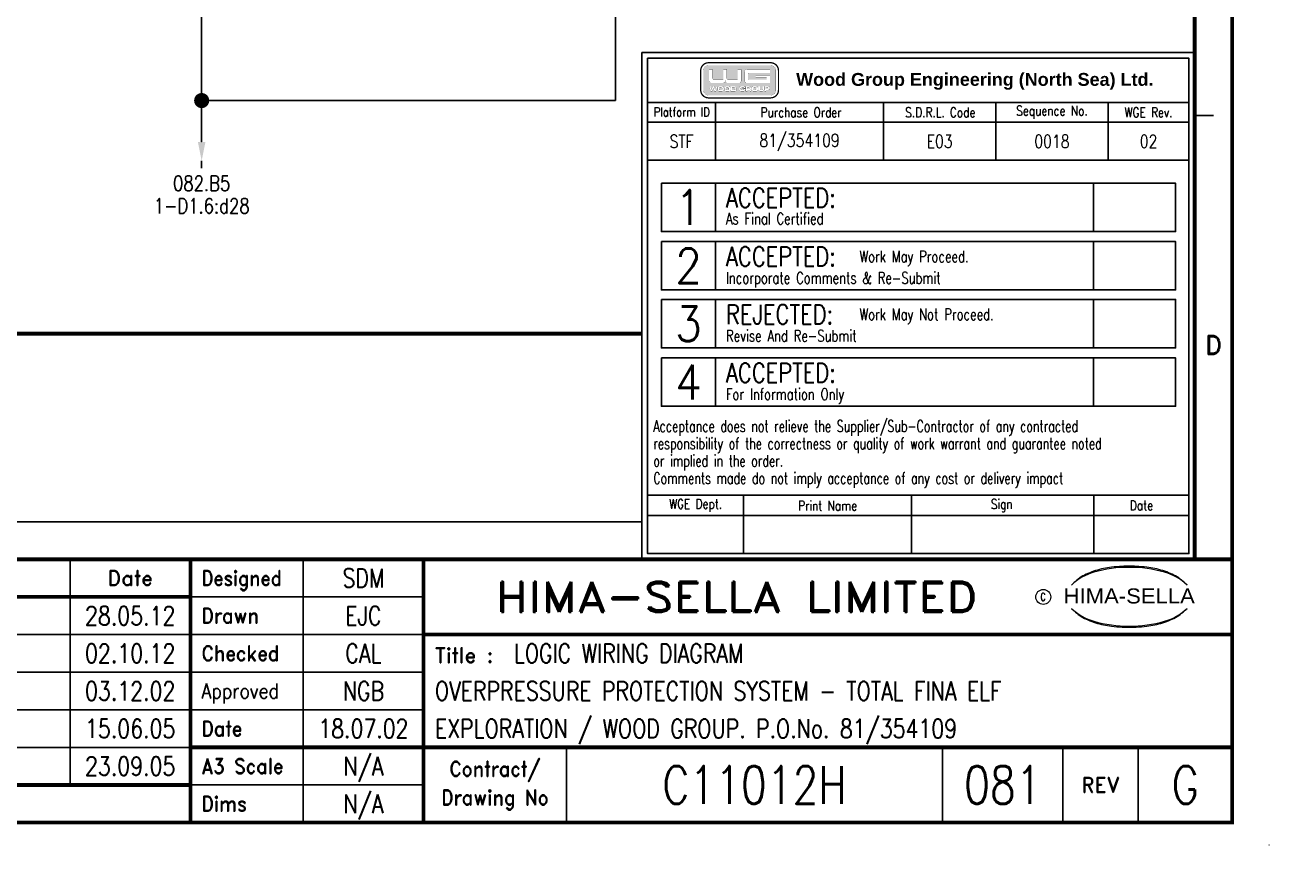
# Model space of a CAD drawing. Extents: x 0 to 414, y 0 to 285.
# Drawn here: x 248.5 to 413.9, y 0 to 109.1 of the extents above; entities that cross this region are included whole.
import ezdxf
from ezdxf.enums import TextEntityAlignment as Align

# ---------------------------------------------------------------- set-up
doc = ezdxf.new("R2010")
doc.units = 0
doc.header["$LTSCALE"] = 5
doc.header["$MEASUREMENT"] = 0
doc.linetypes.add('CONTINU', pattern=[0])
doc.layers.get('0').update_dxf_attribs({"linetype": 'CONTINUOUS'})
for name, color, linetype in [('COL', 2, 'CONTINU'), ('ELAC003$', 7, 'CONTINUOUS'), ('LINE', 1, 'CONTINUOUS'), ('PCABGREY-0_22', 7, 'CONTINUOUS'), ('ROW', 2, 'CONTINU'), ('SPOTS', 7, 'CONTINUOUS'), ('TEXT', 2, 'CONTINUOUS'), ('TPOL', 3, 'CONTINUOUS'), ('UPS', 2, 'CONTINUOUS'), ('XR_FUNCTION', 2, 'CONTINUOUS'), ('XR_MAIN', 2, 'CONTINUOUS')]:
    doc.layers.add(name, color=color, linetype=linetype)
doc.styles.add('ARIAL', font='ARIAL.TTF', dxfattribs={"height": 2.5})
doc.styles.add('CROSSREF', font='ROMANS.shx', dxfattribs={"width": 0.8, "height": 1})
doc.styles.add('FUNCTION', font='romans.shx', dxfattribs={"width": 0.8, "height": 2.5})
doc.styles.add('ROMAND', font='ROMAND')
doc.styles.add('ROMANS', font='romans.shx', dxfattribs={"width": 0.8})

# ---------------------------------------------------------------- blocks, each defined once
blk = doc.blocks.new('EQUPOT01')
blk.add_line((0, 1), (0, 0))
blk.add_solid([(0.5, 3.5), (-0.5, 3.5), (0, 1)])
at = {"layer": 'TEXT', "style": 'ROMANS', "width": 0.8}
blk.add_attdef('CONNECTION', text='', height=2, dxfattribs=at).set_placement((0, -4), align=Align.TOP_CENTER)
at = {"layer": 'TPOL', "style": 'ROMANS', "width": 0.8, "flags": 8}
blk.add_attdef('CN1', (0, 3.5), '', height=0.0025, rotation=270, dxfattribs=at)
at = {"layer": 'XR_FUNCTION', "style": 'FUNCTION', "width": 0.8, "flags": 1}
blk.add_attdef('XR_FUNCTION', text='', height=1, dxfattribs=at).set_placement((0, 2), align=Align.TOP_CENTER)
at = {"layer": 'XR_MAIN', "style": 'CROSSREF', "width": 0.8}
for tag in ['XR_PREV', 'XR_NEXT']:
    blk.add_attdef(tag, text='', height=2, dxfattribs=at).set_placement((0, -1), align=Align.TOP_CENTER)
blk = doc.blocks.new('HS-A3')
at = {"color": 1}
for p, q in [((404, 97), (406.5, 97)), ((254.5, 38), (254.5, 8)), ((285.5, 38), (285.5, 3)), ((270.5, 33), (301.5, 33)), ((301.5, 28), (104, 28)), ((104, 23), (301.5, 23)), ((301.5, 18), (104, 18)), ((104, 13), (270.5, 13)), ((320.5, 13), (320.5, 3)), ((370.5, 13), (370.5, 3)), ((386.5, 3), (386.5, 13)), ((396.5, 13), (396.5, 3)), ((301.5, 8), (270.5, 8)), ((413.9, 0), (413.9, 0.025))]:
    blk.add_line(p, q, dxfattribs=at)
at = {"color": 1, "const_width": 0.5}
blk.add_lwpolyline([(16, 3), (409, 3), (409, 285), (16, 285)], close=True, dxfattribs=at)
for points in [[(404, 38), (404, 280)], [(409, 38), (16, 38)], [(270.5, 38), (270.5, 3)], [(301.5, 3), (301.5, 38)], [(270.5, 33), (104, 33)], [(409, 28), (301.5, 28)], [(270.5, 13), (409, 13)], [(270.5, 8), (16, 8)]]:
    blk.add_lwpolyline(points, dxfattribs=at)
at = {"color": 3, "lineweight": 13}
blk.add_circle((383.8795, 33), 1, dxfattribs=at)
for centre, radius, start, end in [((393.7772, 27.1992), 9.760061234438751, 107.5931, 113.9452), ((395.0991, 20.9965), 15.93667133721851, 89.2698, 106.3911), ((394.0978, 26.015), 10.98591244724132, 96.0146, 107.3203), ((395.2933, 18.8099), 18.28175579120328, 92.8917, 97.3734), ((395.2419, 21.3644), 15.7280876505632, 89.78050000000002, 93.17380000000001), ((395.5053, 20.9965), 15.93667133721851, 73.6089, 90.73019999999998), ((395.3626, 21.3644), 15.7280876505632, 86.8262, 90.2195), ((395.3112, 18.8099), 18.28175579120328, 82.62659999999998, 87.1083), ((396.5067, 26.015), 10.98591244724132, 72.67969999999998, 83.9854), ((396.8272, 27.1992), 9.760061234438751, 66.0548, 72.40689999999998), ((392.604, 29.3277), 7.240060860401338, 106.0532, 133.5024), ((392.8763, 29.5135), 7.299930143559258, 130.419, 136.057), ((392.1149, 30.6001), 5.98042439466984, 122.244, 131.6154), ((391.752, 31.2819), 5.210443276585328, 111.8206, 122.8668), ((398.0005, 29.3277), 7.240060860401338, 46.4976, 73.94679999999998), ((398.8524, 31.2819), 5.210443276585328, 57.1332, 68.1794), ((398.4895, 30.6001), 5.98042439466984, 48.3846, 57.75600000000001), ((397.7282, 29.5135), 7.299930143559258, 43.943, 49.581), ((392.604, 36.7308), 7.240060860401338, 226.4976, 253.9468), ((392.8763, 36.545), 7.299930143559258, 223.943, 229.581), ((398.0005, 36.7308), 7.240060860401338, 286.0532, 313.5024), ((397.7282, 36.545), 7.299930143559258, 310.419, 316.0570000000001), ((392.1149, 35.4585), 5.98042439466984, 228.3846, 237.756), ((391.752, 34.7766), 5.210443276585328, 237.1332, 248.1794), ((393.7772, 38.8593), 9.760061234438751, 246.0548, 252.4069000000001), ((395.0991, 45.062), 15.93667133721851, 253.6089, 270.7302), ((395.5053, 45.062), 15.93667133721851, 269.2698, 286.3911000000001), ((396.8272, 38.8593), 9.760061234438751, 287.5931, 293.9452), ((398.8524, 34.7766), 5.210443276585328, 291.8206, 302.8668), ((398.4895, 35.4585), 5.98042439466984, 302.2440000000001, 311.6154), ((394.0978, 40.0435), 10.98591244724132, 252.6797, 263.9854), ((395.2933, 47.2486), 18.28175579120328, 262.6266, 267.1083), ((395.2419, 44.6941), 15.7280876505632, 266.8262, 270.2195), ((395.3626, 44.6941), 15.7280876505632, 269.7805, 273.1738), ((395.3112, 47.2486), 18.28175579120328, 272.8917, 277.3734), ((396.5067, 40.0435), 10.98591244724132, 276.0146, 287.3203)]:
    blk.add_arc(centre, radius, start, end, dxfattribs=at)
at = {"color": 2, "style": 'ROMAND'}
blk.add_text('D', height=2.5, dxfattribs=at).set_placement((406.5, 66.5), align=Align.MIDDLE)
at = {"color": 4, "style": 'ROMAND'}
blk.add_text('Date', height=2, dxfattribs=at).set_placement((262.5, 34.5), align=Align.CENTER)
for s, width, p in [('Designed', 0.87, (272, 34.5)), ('Drawn', 0.9, (272, 29.5)), ('Checked', 0.9, (272, 24.5)), ('Approved', 0.85, (272, 19.5)), ('Date', 0.9, (272, 14.5)), ('A3 Scale', 0.9, (272, 9.5)), ('Dims', 0.9, (272, 4.5))]:
    blk.add_text(s, height=2, dxfattribs=dict(at, width=width)).set_placement(p)
at = {"color": 1, "style": 'ROMAND', "width": 1.15}
blk.add_text('HIMA-SELLA LIMITED', height=4, dxfattribs=at).set_placement((343.0965, 33), align=Align.MIDDLE)
at = {"color": 3, "lineweight": 13, "style": 'ROMANS', "width": 0.8}
blk.add_text('C', height=1, dxfattribs=at).set_placement((383.8436, 32.5), align=Align.CENTER)
at = {"color": 1, "style": 'ARIAL', "width": 1.05}
blk.add_text('HIMA-SELLA', height=2, dxfattribs=at).set_placement((395.3022, 32.1293), align=Align.CENTER)
at = {"color": 4, "style": 'ROMAND'}
blk.add_text('Title :', height=2, dxfattribs=at).set_placement((303, 24.25))
at = {"color": 4, "style": 'ROMAND', "width": 0.9}
for s, p in [('Contract/', (311, 10)), ('Drawing No', (311, 6))]:
    blk.add_text(s, height=2, dxfattribs=at).set_placement(p, align=Align.MIDDLE)
at = {"color": 4, "style": 'ROMAND'}
blk.add_text('REV', height=2, dxfattribs=at).set_placement((391.5, 8), align=Align.MIDDLE)
at = {"layer": 'COL', "style": 'ROMAND', "flags": 9}
for tag, p in [('COL1', (48.5, 282.5)), ('COL2', (113.5, 282.5)), ('COL3', (178.5, 282.5)), ('COL4', (243.5, 282.5)), ('COL5', (308.5, 282.5)), ('COL6', (373.5, 282.5))]:
    blk.add_attdef(tag, p, '', height=2.5, dxfattribs=at)
at = {"layer": 'ROW', "style": 'ROMAND', "flags": 9}
for tag, p in [('ROW1', (406.5, 249.5)), ('ROW2', (406.5, 188.5)), ('ROW3', (406.5, 127.5)), ('ROW4', (406.5, 66.5))]:
    blk.add_attdef(tag, p, '', height=2.5, dxfattribs=at)
at = {"layer": 'UPS', "color": 3, "style": 'ROMANS', "width": 0.8, "flags": 8}
blk.add_attdef('PROJS->NOMPRO', text='', height=1.7, rotation=90, dxfattribs=at).set_placement((13.5, 35), align=Align.MIDDLE_LEFT)
at = {"layer": 'UPS', "style": 'ROMANS', "width": 0.8, "flags": 8}
for tag, height, p in [('PLANOS->VERIF', 2.5, (293.5, 34.25)), ('PLANOS->CANVI1', 2.5, (109, 29.25)), ('PLANOS->NCAN1', 2.5, (149, 29.25)), ('PLANOS->DCAN1', 2.5, (262.5, 29.25)), ('PLANOS->ORIG', 2.5, (293.5, 29.25)), ('PLANOS->CANVI2', 2.5, (109, 24.25)), ('PLANOS->NCAN2', 2.5, (149, 24.25)), ('PLANOS->DCAN2', 2.5, (262.5, 24.25)), ('PLANOS->HECHF', 2.5, (293.5, 24.25)), ('PLANOS->CANVI3', 2.5, (109, 19.25)), ('PLANOS->NCAN3', 2.5, (149, 19.25)), ('PLANOS->DCAN3', 2.5, (262.5, 19.25)), ('PLANOS->HECHD', 2.5, (293.5, 19.25)), ('PLANOS->CANVI4', 2.5, (109, 14.25)), ('PLANOS->NCAN4', 2.5, (149, 14.25)), ('PLANOS->DCAN4', 2.5, (262.5, 14.25)), ('PLANOS->DATACREA', 2.5, (293.5, 14.25)), ('PLANOS->CANVI5', 2.5, (109, 9.25)), ('PLANOS->NCAN5', 2.5, (149, 9.25)), ('PLANOS->DCAN5', 2.5, (262.5, 9.25)), ('PLANOS->NR1', 2.5, (293.5, 9.25)), ('PROJS->DESCPRO3', 5, (345.5, 5.5)), ('PLANOS->PLANO', 5, (378.5, 5.5)), ('PLANOS->USER', 5, (402.75, 5.5)), ('PLANOS->NR2', 2.5, (293.5, 4.25))]:
    blk.add_attdef(tag, text='', height=height, dxfattribs=at).set_placement(p, align=Align.CENTER)
at = {"layer": 'UPS', "style": 'ROMANS', "width": 3.1263, "flags": 8}
blk.add_attdef('PLANOS->MCAN1', text='', height=2.5, rotation=0.0611733494275344, dxfattribs=at).set_placement((155, 31.6443), (254, 31.75), align=Align.FIT)
at = {"layer": 'UPS', "style": 'ROMANS', "flags": 8}
for tag, width, p, p2 in [('PLANOS->MCAN2', 3.0574, (155, 26.75), (254, 26.75)), ('PLANOS->MCAN3', 3.0574, (155, 21.75), (254, 21.75)), ('PLANOS->MCAN4', 3.0462, (155, 16.75), (254, 16.75)), ('PLANOS->MCAN5', 3.0574, (155, 11.75), (254, 11.75))]:
    blk.add_attdef(tag, text='', height=2.5, dxfattribs=dict(at, width=width)).set_placement(p, p2, align=Align.FIT)
at = {"layer": 'UPS', "style": 'ROMANS', "width": 0.8, "flags": 8}
blk.add_attdef('PLANOS->DENOM', (313.5, 24.25), '', height=2.5, dxfattribs=at)
at = {"layer": 'UPS', "color": 4, "style": 'ROMANS', "width": 0.8, "flags": 8}
for tag, p in [('PROJS->DESCPRO1', (303, 19.25)), ('PROJS->DESCPRO2', (303, 14.25))]:
    blk.add_attdef(tag, p, '', height=2.5, dxfattribs=at)
at = {"layer": 'UPS', "style": 'ROMANS', "width": 0.8, "flags": 8}
blk.add_attdef('PLANOS->OBS4', text='', height=2.5, dxfattribs=at).set_placement((107, 5.5), align=Align.MIDDLE_LEFT)
at = {"layer": 'UPS', "color": 3, "style": 'ROMANS', "width": 0.8, "flags": 8}
blk.add_attdef('PLANOS->PROTOTIPO', text='', height=1.7, dxfattribs=at).set_placement((39.5, 5.5), align=Align.MIDDLE_LEFT)

msp = doc.modelspace()

# ---------------------------------------------------------------- hatches: boundary and pattern name
at = {"linetype": 'Continuous'}
h = msp.add_hatch(color=1, dxfattribs=at)
edge = h.paths.add_edge_path(flags=16)
edge.add_line((344.7448329999999, 102.6543969999996), (347.5470764999997, 102.6543969999996))
edge.add_line((347.5470764999997, 102.6543969999996), (347.5470764999997, 103.1296344999995))
edge.add_line((347.5470764999997, 103.1296344999995), (344.501386, 103.1296344999995))
edge.add_arc((344.5013940316248, 102.7827339683748), 0.34690053171797, 90.00132654225952, 179.9986734577404)
edge.add_line((344.1544934999997, 102.7827419999995), (344.1544934999997, 101.67356))
edge.add_arc((344.5013892814051, 101.6735727816249), 0.346895781640523, 180.0021111042776, 269.9994580197556)
edge.add_line((344.501386, 101.3266769999999), (347.5470764999997, 101.3266769999999))
edge.add_line((347.5470764999997, 101.3266769999999), (347.5470764999997, 102.3768829999994))
edge.add_line((347.5470764999997, 102.3768829999994), (345.6426495, 102.3768829999994))
edge.add_line((345.6426495, 102.3768829999994), (345.6426495, 102.0646844999995))
edge.add_line((345.6426495, 102.0646844999999), (347.1030559999999, 102.0646844999999))
edge.add_line((347.1030559999999, 102.0646844999999), (347.1030559999999, 101.7663559999996))
edge.add_line((347.1030559999999, 101.7663559999995), (344.7448329999999, 101.7663559999995))
edge.add_arc((344.7448358110137, 101.8877688110135), 0.121412811046291, 180.0013265422535, 269.9986734577261, ccw=False)
edge.add_line((344.6234229999997, 101.887766), (344.6234229999997, 102.5329869999999))
edge.add_arc((344.7448358110137, 102.5329841889859), 0.121412811046313, 90.00132654227377, 179.9986734577465, ccw=False)
edge = h.paths.add_edge_path(flags=16)
edge.add_arc((345.7307474302771, 100.6712669804264), 0.217890236315148, 359.7165362622, 449.7138831776751)
edge.add_line((345.7318354999999, 100.8891544999999), (345.3375759999999, 100.8891544999999))
edge.add_arc((345.3386593197226, 100.6712622302065), 0.217894962808259, 90.28486158141148, 180.2822084968908)
edge.add_line((345.120767, 100.6701889999995), (345.120767, 100.4750684999994))
edge.add_arc((345.3386640699424, 100.4739905197929), 0.217899736417711, 179.7165486787224, 269.7138955942124)
edge.add_line((345.3375759999999, 100.2560934999994), (345.7318354999999, 100.2560934999994))
edge.add_arc((345.7307426800571, 100.4739857695729), 0.217895010028163, 270.2873596461594, 360.284706561639)
edge.add_line((345.9486349999999, 100.4750684999994), (345.9486349999999, 100.6701889999995))
edge = h.paths.add_edge_path(flags=0)
edge.add_arc((347.2651734999997, 100.6539297499996), 0.076964250000002, -90, 90, ccw=False)
edge.add_line((347.2651734999997, 100.5769654999999), (347.0680484999999, 100.5769654999999))
edge.add_arc((347.0680484999999, 100.6539297499996), 0.076964250000002, 90, 270, ccw=False)
edge.add_line((347.0680484999999, 100.730894), (347.2651734999997, 100.730894))
edge = h.paths.add_edge_path(flags=16)
edge.add_line((347.019798, 100.2560934999994), (347.019798, 100.4052625))
edge.add_line((347.019798, 100.4052625), (347.2801074999999, 100.4052625))
edge.add_arc((347.2801074999999, 100.6472084999999), 0.241946000000008, 270, 450)
edge.add_line((347.2801074999999, 100.8891544999999), (346.8363054999999, 100.8891544999999))
edge.add_line((346.8363054999999, 100.8891544999999), (346.8363054999999, 100.2560934999994))
edge.add_line((346.8363054999999, 100.2560934999994), (347.019798, 100.2560934999994))
edge = h.paths.add_edge_path(flags=16)
edge.add_line((346.4643804999997, 100.4143634999997), (346.3174344999998, 100.4143634999997))
edge.add_arc((346.317978534971, 100.5233120098963), 0.10894986820886, 179.7165486787283, 269.71389559420106, ccw=False)
edge.add_line((346.2090299999999, 100.5238509999995), (346.2090299999999, 100.8891544999999))
edge.add_line((346.2090299999999, 100.8891544999999), (346.0020629999998, 100.8891544999999))
edge.add_line((346.0020629999998, 100.8891544999999), (346.0020629999998, 100.4750684999994))
edge.add_arc((346.2199553199424, 100.4739857695729), 0.217895010028158, 179.7152934383665, 269.7126403538517)
edge.add_line((346.2188624999997, 100.2560934999994), (346.562943, 100.2560934999994))
edge.add_arc((346.5618549300571, 100.4739905197929), 0.217899736417762, 270.2861044057759, 360.2834513212661)
edge.add_line((346.7797519999999, 100.4750684999994), (346.7797519999999, 100.8891544999999))
edge.add_line((346.7797519999999, 100.8891544999999), (346.572785, 100.8891544999999))
edge.add_line((346.5727849999999, 100.8891544999999), (346.5727849999999, 100.5238509999995))
edge.add_arc((346.4638364650285, 100.5233120098965), 0.108949868208877, -89.71389559422369, 0.283451321260884, ccw=False)
edge = h.paths.add_edge_path(flags=0)
edge.add_arc((345.6327194650285, 100.6219454901033), 0.108949868208877, 359.716548678728, 449.7138955942008)
edge.add_line((345.6332634999998, 100.730894), (345.4361385000001, 100.730894))
edge.add_arc((345.4366825349712, 100.6219454901033), 0.108949868208881, 90.28610440577614, 180.2834513212601)
edge.add_line((345.3277339999999, 100.6214064999999), (345.3277339999999, 100.5238509999995))
edge.add_arc((345.4366825349712, 100.5233120098965), 0.108949868208877, 179.7165486787396, 269.7138955942238)
edge.add_line((345.4361384999999, 100.4143634999997), (345.6332634999998, 100.4143634999997))
edge.add_arc((345.6327194650285, 100.5233120098963), 0.10894986820886, 270.2861044057988, 360.2834513212716)
edge.add_line((345.741668, 100.5238509999995), (345.741668, 100.6214064999999))
edge = h.paths.add_edge_path(flags=0)
edge.add_arc((341.9692012150286, 100.6219502403232), 0.108945141871575, 359.7140381435265, 449.7113850590014)
edge.add_line((341.9697499999999, 100.730894), (341.7726154999999, 100.730894))
edge.add_arc((341.7731595349711, 100.6219454901033), 0.108949868208881, 90.28610440577614, 180.2834513212601)
edge.add_line((341.664211, 100.6214064999999), (341.664211, 100.5238509999995))
edge.add_arc((341.7731595349711, 100.5233120098965), 0.108949868208877, 179.7165486787396, 269.7138955942238)
edge.add_line((341.7726154999999, 100.4143634999997), (341.9697499999998, 100.4143634999997))
edge.add_arc((341.9692012150286, 100.5233072596763), 0.108945141871554, 270.2886149409979, 360.2859618564731)
edge.add_line((342.0781449999997, 100.5238509999995), (342.0781449999997, 100.6214064999999))
edge = h.paths.add_edge_path(flags=16)
edge.add_arc((342.0672291802771, 100.6712622302065), 0.217894962808248, 359.7177915031089, 449.7151384185998)
edge.add_line((342.0683124999999, 100.8891544999999), (341.6740529999996, 100.8891544999999))
edge.add_arc((341.6751363197224, 100.6712622302065), 0.217894962808259, 90.28486158141148, 180.2822084968908)
edge.add_line((341.457244, 100.6701889999995), (341.457244, 100.4750684999994))
edge.add_arc((341.6751410699423, 100.4739905197929), 0.217899736417711, 179.7165486787224, 269.7138955942124)
edge.add_line((341.6740529999996, 100.2560934999994), (342.0683124999999, 100.2560934999994))
edge.add_arc((342.0672244300571, 100.4739905197929), 0.217899736417762, 270.2861044057759, 360.2834513212661)
edge.add_line((342.2851214999997, 100.4750684999994), (342.2851214999997, 100.6701889999995))
edge = h.paths.add_edge_path(flags=0)
edge.add_arc((341.0761394650285, 100.6219454901033), 0.108949868208877, 359.716548678728, 449.7138955942008)
edge.add_line((341.0766834999997, 100.730894), (340.8795585, 100.730894))
edge.add_arc((340.8801025349711, 100.6219454901033), 0.108949868208881, 90.28610440577614, 180.2834513212601)
edge.add_line((340.7711540000001, 100.6214064999999), (340.7711540000001, 100.5238509999995))
edge.add_arc((340.8801025349711, 100.5233120098965), 0.108949868208877, 179.7165486787396, 269.7138955942238)
edge.add_line((340.8795585, 100.4143634999997), (341.0766834999999, 100.4143634999997))
edge.add_arc((341.0761394650285, 100.5233120098963), 0.10894986820886, 270.2861044057988, 360.2834513212716)
edge.add_line((341.1850879999996, 100.5238509999995), (341.1850879999996, 100.6214064999999))
h.paths.add_polyline_path([(340.5745894999999, 100.8887269999999), (340.3733985, 100.2573855), (340.1721979999998, 100.2573855), (340.0195709999999, 100.6563094999994), (339.8669344999999, 100.2573855), (339.6657434999996, 100.2573855), (339.464543, 100.8887269999999), (339.651864, 100.8887269999999), (339.7767414999999, 100.4828679999995), (339.9363129999999, 100.8852594999997), (340.1028194999997, 100.8852594999997), (340.2623909999998, 100.4828679999995), (340.3942035, 100.8887269999999)], flags=16)
edge = h.paths.add_edge_path(flags=16)
edge.add_arc((341.1741626802772, 100.6712622302065), 0.217894962808248, 359.7177915031089, 449.7151384185998)
edge.add_line((341.175246, 100.8891544999999), (340.7809864999999, 100.8891544999999))
edge.add_arc((340.7820745697223, 100.6712669804264), 0.217890236315134, 90.28611682232473, 180.2834637377995)
edge.add_line((340.5641869999997, 100.6701889999995), (340.5641869999997, 100.4750684999994))
edge.add_arc((340.7820793199426, 100.4739857695729), 0.217895010028158, 179.715293438361, 269.7126403538405)
edge.add_line((340.7809864999999, 100.2560934999994), (341.175246, 100.2560934999994))
edge.add_arc((341.1741579300568, 100.4739905197929), 0.217899736417762, 270.2861044057759, 360.2834513212661)
edge.add_line((341.3920550000001, 100.4750684999994), (341.3920550000001, 100.6701889999995))
edge = h.paths.add_edge_path(flags=0)
edge.add_arc((342.8309794650285, 100.5233120098965), 0.108949868208881, 270.2861044057759, 360.2834513212602)
edge.add_line((342.939928, 100.5238509999995), (342.939928, 100.6214064999999))
edge.add_arc((342.8309794650285, 100.6219454901033), 0.108949868208877, 359.7165486787391, 449.7138955942237)
edge.add_line((342.8315234999999, 100.730894), (342.506082, 100.730894))
edge.add_line((342.506082, 100.730894), (342.506082, 100.4143634999997))
edge.add_line((342.506082, 100.4143634999997), (342.8315234999999, 100.4143634999997))
edge = h.paths.add_edge_path(flags=16)
edge.add_arc((342.9290026802772, 100.6712622302065), 0.217894962808248, 359.7177915031089, 449.7151384185885)
edge.add_line((342.9300860000001, 100.8891544999999), (342.3275579999997, 100.8891544999999))
edge.add_line((342.3275579999997, 100.8891544999999), (342.3275579999997, 100.2560934999994))
edge.add_line((342.3275579999997, 100.2560934999994), (342.930086, 100.2560934999994))
edge.add_arc((342.9289979300568, 100.4739905197929), 0.217899736417719, 270.2861044057876, 360.2834513212775)
edge.add_line((343.1468949999997, 100.4750684999994), (343.1468949999997, 100.6701889999995))
edge = h.paths.add_edge_path(flags=16)
edge.add_arc((344.0360655462784, 100.6897010462787), 0.041192953732162, 0.001326542279929, 89.99867345775013)
edge.add_line((344.0360664999997, 100.730894), (343.7850479999998, 100.730894))
edge.add_arc((343.7855920349714, 100.6219454901033), 0.10894986820886, 90.28610440579894, 180.2834513212717)
edge.add_line((343.6766434999999, 100.6214064999999), (343.6766434999999, 100.5238509999995))
edge.add_arc((343.7855920349714, 100.5233120098963), 0.108949868208877, 179.716548678728, 269.7138955942011)
edge.add_line((343.7850479999998, 100.4143634999997), (344.0360664999997, 100.4143634999997))
edge.add_arc((344.0360664999997, 100.4555507499997), 0.041187249999997, 270, 450)
edge.add_line((344.0360664999997, 100.4967379999996), (343.8695599999999, 100.4967379999996))
edge.add_line((343.8695599999999, 100.4967379999996), (343.8695599999999, 100.6077454999998))
edge.add_line((343.8695599999999, 100.6077454999998), (344.2719515, 100.6077454999998))
edge.add_line((344.2719515, 100.6077454999998), (344.2719515, 100.4750684999994))
edge.add_arc((344.0540544300572, 100.4739905197929), 0.217899736417711, -89.71389559422369, 0.2834513212663978, ccw=False)
edge.add_line((344.0551424999999, 100.2560934999994), (343.6864855, 100.2560934999994))
edge.add_arc((343.6875735699424, 100.4739905197929), 0.217899736417763, 179.7165486787342, 269.71389559421254, ccw=False)
edge.add_line((343.4696764999999, 100.4750684999994), (343.4696764999999, 100.6701889999995))
edge.add_arc((343.6875688197225, 100.6712622302065), 0.21789496280829, 90.28486158141158, 180.2822084968909, ccw=False)
edge.add_line((343.6864855, 100.8891544999999), (344.0551424999999, 100.8891544999999))
edge.add_arc((344.0540591802772, 100.6712622302065), 0.217894962808259, -0.28220849689091665, 89.71513841859979, ccw=False)
edge.add_line((344.2719515, 100.6701889999995), (344.2719515, 100.6563094999999))
edge.add_line((344.2719515, 100.6563094999994), (344.0772584999999, 100.6563094999994))
edge.add_line((344.0772584999999, 100.6563094999994), (344.0772584999999, 100.689702))
edge = h.paths.add_edge_path(flags=0)
edge.add_line((344.5757519999999, 100.730894), (344.7728865000001, 100.730894))
edge.add_arc((344.7728865000001, 100.6539297499996), 0.076964250000002, -90, 90, ccw=False)
edge.add_line((344.7728865000001, 100.5769654999999), (344.5757519999999, 100.5769654999999))
edge.add_arc((344.5757519999999, 100.6539297499996), 0.076964250000002, 90, 270, ccw=False)
edge = h.paths.add_edge_path(flags=16)
edge.add_line((344.8798754999999, 100.2560934999994), (345.0297664999998, 100.2560934999994))
edge.add_line((345.0297664999998, 100.2560934999994), (345.0297664999998, 100.4052625))
edge.add_arc((344.9528019675534, 100.405261961564), 0.076964532448134, 0.000400835020838, 81.62120499931345)
edge.add_arc((344.7877885791667, 100.6472267663486), 0.241977921522586, 316.7426492714064, 359.9956748752612)
edge.add_arc((344.7878101482082, 100.6471981479881), 0.241956352013145, 0.002451378422247, 89.99979829390925)
edge.add_line((344.7878109999999, 100.8891544999999), (344.3440184999997, 100.8891544999999))
edge.add_line((344.3440184999997, 100.8891544999999), (344.3440184999997, 100.2560934999994))
edge.add_line((344.3440184999997, 100.2560934999994), (344.5275109999997, 100.2560934999994))
edge.add_line((344.5275109999997, 100.2560934999994), (344.5275109999997, 100.4052625))
edge.add_line((344.5275109999997, 100.4052625), (344.8029159999999, 100.4052625))
edge.add_arc((344.8029094679312, 100.3282964681515), 0.076966032125586, -0.0022095794171832495, 89.99513733605761, ccw=False)
edge.add_line((344.8798754999999, 100.3282934999996), (344.8798754999999, 100.2560934999994))
edge = h.paths.add_edge_path()
edge.add_line((348.333211, 102.9874099999996), (348.333211, 100.3996099999999))
edge.add_arc((347.6394194369696, 100.3996260630298), 0.693791563216027, 270.00132654226104, 359.9986734577408, ccw=False)
edge.add_line((347.6394354999996, 99.70583449999971), (339.3812944999999, 99.70583449999971))
edge.add_arc((339.3813058130298, 100.3996308132498), 0.6937963133422139, 180.0017188205811, 269.99906573606233, ccw=False)
edge.add_line((338.6875094999999, 100.3996099999999), (338.6875094999999, 102.9874099999996))
edge.add_arc((339.3813058130298, 102.9873891867497), 0.6937963133422321, 90.00093426393778, 179.998281179419, ccw=False)
edge.add_line((339.3812944999999, 103.6811855), (347.6394354999996, 103.6811855))
edge.add_arc((347.6394194369696, 102.9873939369698), 0.693791563216005, 0.0013265422592780851, 89.99867345773902, ccw=False)
edge = h.paths.add_edge_path(flags=16)
edge.add_line((339.4506635, 103.1296344999995), (339.9153274999999, 103.1296344999995))
edge.add_line((339.9153274999999, 103.1296344999995), (339.9153274999999, 101.9155154999999))
edge.add_arc((340.0367403110137, 101.9155183110134), 0.121412811046313, 180.0013265422535, 269.9986734577261)
edge.add_line((340.0367374999999, 101.7941054999994), (341.2328919999999, 101.7941054999994))
edge.add_arc((341.2328939389861, 101.9155230612337), 0.121417561249201, 269.9990850110503, 359.9964319265211)
edge.add_line((341.3543114999999, 101.9155154999999), (341.3543114999999, 103.1296344999995))
edge.add_line((341.3543114999999, 103.1296344999995), (341.8189659999999, 103.1296344999995))
edge.add_line((341.8189659999999, 103.1296344999995), (341.8189659999999, 101.9155154999999))
edge.add_arc((341.9403788110137, 101.9155183110134), 0.121412811046313, 180.0013265422637, 269.9986734577465)
edge.add_line((341.940376, 101.7941054999994), (343.1365399999997, 101.7941054999994))
edge.add_arc((343.1365371889862, 101.9155183110134), 0.121412811046313, 270.0013265422535, 359.9986734577362)
edge.add_line((343.2579499999999, 101.9155154999999), (343.2579499999999, 103.1296344999995))
edge.add_line((343.2579499999999, 103.1296344999995), (343.7226045, 103.1296344999995))
edge.add_line((343.7226045, 103.1296344999995), (343.7226045, 101.67356))
edge.add_arc((343.3757134685947, 101.6735680314049), 0.3468910314980119, 270.0013265422625, 359.9986734577447, ccw=False)
edge.add_line((343.3757214999999, 101.3266769999999), (341.9335264999999, 101.3266769999999))
edge.add_arc((341.933529781405, 101.6735727816249), 0.346895781640526, 180.0021111042778, 269.9994580197557, ccw=False)
edge.add_arc((341.2397429685948, 101.6735680314049), 0.3468910314980119, 270.0013265422625, 359.9986734577447, ccw=False)
edge.add_line((341.2397509999997, 101.3266769999999), (339.7975559999999, 101.3266769999999))
edge.add_arc((339.7975592814048, 101.6735727816249), 0.346895781640526, 180.0021111042778, 269.9994580197557, ccw=False)
edge.add_line((339.4506635, 101.67356), (339.4506635, 103.1296344999995))

# ---------------------------------------------------------------- linework, layer by layer
at = {"color": 1}
msp.add_line((16, 43), (330.5219, 43), dxfattribs=at)
at = {"color": 1, "const_width": 0.5}
msp.add_lwpolyline([(16, 68), (330.5219, 68)], dxfattribs=at)
at = {"layer": 'ELAC003$', "color": 3, "linetype": 'Continuous'}
for p, q in [((331.2793, 98.758), (403.2425, 98.758)), ((340.3062, 98.758), (340.3062, 91.0573)), ((362.6528, 98.758), (362.6528, 91.0573)), ((377.5505, 98.758), (377.5505, 91.0573)), ((392.5111, 98.758), (392.5111, 91.0573)), ((331.2793, 96.1069), (403.2425, 96.1069)), ((331.2793, 91.0573), (403.2425, 91.0573)), ((340.3062, 81.57689999999998), (340.3062, 88.015)), ((390.5541, 88.015), (390.5541, 81.57689999999998)), ((340.3062, 73.8131), (340.3062, 80.2514)), ((390.5541, 80.2514), (390.5541, 73.8131)), ((340.3062, 66.1127), (340.3062, 72.55079999999998)), ((390.5541, 72.55079999999998), (390.5541, 66.1127)), ((340.3062, 58.3489), (340.3062, 64.7871)), ((390.5541, 64.7871), (390.5541, 58.3489)), ((331.2793, 46.5211), (403.2425, 46.5211)), ((344.0307, 46.5211), (344.0307, 38.7573)), ((366.3772, 46.5211), (366.3772, 38.7573)), ((390.6174, 46.5211), (390.6174, 38.7573)), ((331.2793, 43.807), (403.2425, 43.807))]:
    msp.add_line(p, q, dxfattribs=at)
for points in [[(330.5219, 105.3856), (404, 105.3856), (404, 38), (330.5219, 38)], [(331.2793, 104.6281), (403.2425, 104.6281), (403.2425, 38.7573), (331.2793, 38.7573)], [(333.11, 88.015), (401.4748, 88.015), (401.4748, 81.57689999999998), (333.11, 81.57689999999998)], [(333.11, 80.2514), (401.4748, 80.2514), (401.4748, 73.8131), (333.11, 73.8131)], [(333.11, 72.55079999999998), (401.4748, 72.55079999999998), (401.4748, 66.1127), (333.11, 66.1127)], [(333.11, 64.7871), (401.4748, 64.7871), (401.4748, 58.3489), (333.11, 58.3489)]]:
    msp.add_lwpolyline(points, close=True, dxfattribs=at)
at = {"layer": 'LINE', "linetype": 'Continuous', "flags": 128}
for points, const_width in [([(348.6801, 102.9874), (348.6801, 100.3996, -0.4142), (347.6394, 99.359), (339.3813, 99.359, -0.4142), (338.3407000000001, 100.3996), (338.3407000000001, 102.9874, -0.4142), (339.3813, 104.028), (347.6394, 104.028, -0.4142)], 0.1735), ([(348.3332, 102.9874), (348.3332, 100.3996, -0.4142), (347.6394, 99.7058), (339.3813, 99.7058, -0.4142), (338.6875, 100.3996), (338.6875, 102.9874, -0.4142), (339.3813, 103.6812), (347.6394, 103.6812, -0.4142)], 0.0174), ([(344.7448, 102.6544), (347.5471, 102.6544), (347.5471, 103.1296), (344.5014, 103.1296, 0.4142), (344.1545, 102.7828), (344.1545, 101.6736, 0.4142), (344.5014, 101.3267), (347.5471, 101.3267), (347.5471, 102.3768), (345.6426, 102.3768), (345.6426, 102.0647), (347.1031, 102.0647), (347.1031, 101.7664), (344.7448, 101.7664, -0.4142), (344.6234, 101.8878), (344.6234, 102.533, -0.4142)], 0.0174), ([(341.3921000000001, 100.6702, 0.4142), (341.1753, 100.8891), (340.781, 100.8891, 0.4142), (340.5642000000001, 100.6702), (340.5642000000001, 100.475, 0.4142), (340.781, 100.2561), (341.1753, 100.2561, 0.4142), (341.3921000000001, 100.475)], 0.0174), ([(342.2852, 100.6702, 0.4142), (342.0684, 100.8891), (341.674, 100.8891, 0.4142), (341.4572, 100.6702), (341.4572, 100.475, 0.4142), (341.674, 100.2561), (342.0684, 100.2561, 0.4142), (342.2852, 100.475)], 0.0174), ([(343.1469, 100.6702, 0.4142), (342.9301, 100.8891), (342.3275, 100.8891), (342.3275, 100.2561), (342.9301, 100.2561, 0.4142), (343.1469, 100.475)], 0.0174), ([(344.0772, 100.6897, 0.4142), (344.0361, 100.7309), (343.7850000000001, 100.7309, 0.4142), (343.6766, 100.6214), (343.6766, 100.5239, 0.4142), (343.7850000000001, 100.4143), (344.0361, 100.4143, 1), (344.0361, 100.4967), (343.8696, 100.4967), (343.8696, 100.6078), (344.272, 100.6078), (344.272, 100.475, -0.4142), (344.0552, 100.2561), (343.6865, 100.2561, -0.4142), (343.4697, 100.475), (343.4697, 100.6702, -0.4142), (343.6865, 100.8891), (344.0552, 100.8891, -0.4142), (344.272, 100.6702), (344.272, 100.6563), (344.0772, 100.6563)], 0.0174), ([(344.8799, 100.2561), (345.0298, 100.2561), (345.0298, 100.4053, 0.372), (344.9641, 100.4814, 0.191), (345.0298, 100.6472, 0.4142), (344.7878, 100.8891), (344.344, 100.8891), (344.344, 100.2561), (344.5275, 100.2561), (344.5275, 100.4053), (344.8029, 100.4053, -0.4142), (344.8799, 100.3283)], 0.0174), ([(345.9486, 100.6702, 0.4142), (345.7318, 100.8891), (345.3376, 100.8891, 0.4142), (345.1208, 100.6702), (345.1208, 100.475, 0.4142), (345.3376, 100.2561), (345.7318, 100.2561, 0.4142), (345.9486, 100.475)], 0.0174), ([(346.4644, 100.4143), (346.3174, 100.4143, -0.4142), (346.209, 100.5239), (346.209, 100.8891), (346.002, 100.8891), (346.002, 100.475, 0.4142), (346.2189, 100.2561), (346.5629, 100.2561, 0.4142), (346.7798, 100.475), (346.7798, 100.8891), (346.5728, 100.8891), (346.5728, 100.5239, -0.4142)], 0.0174), ([(347.0198, 100.2561), (347.0198, 100.4053), (347.2802, 100.4053, 1), (347.2802, 100.8891), (346.8363, 100.8891), (346.8363, 100.2561)], 0.0174), ([(341.1851, 100.6214, 0.4142), (341.0767, 100.7309), (340.8795, 100.7309, 0.4142), (340.7711, 100.6214), (340.7711, 100.5239, 0.4142), (340.8795, 100.4143), (341.0767, 100.4143, 0.4142), (341.1851, 100.5239)], 0.0174), ([(342.0781, 100.6214, 0.4142), (341.9698, 100.7309), (341.7726, 100.7309, 0.4142), (341.6642, 100.6214), (341.6642, 100.5239, 0.4142), (341.7726, 100.4143), (341.9698, 100.4143, 0.4142), (342.0781, 100.5239)], 0.0174), ([(342.8315, 100.4143, 0.4142), (342.9399, 100.5239), (342.9399, 100.6214, 0.4142), (342.8315, 100.7309), (342.5061, 100.7309), (342.5061, 100.4143)], 0.0174), ([(344.5758, 100.7309), (344.7729, 100.7309, -1), (344.7729, 100.577), (344.5758, 100.577, -1)], 0.0174), ([(345.7416, 100.6214, 0.4142), (345.6332, 100.7309), (345.4361, 100.7309, 0.4142), (345.3277, 100.6214), (345.3277, 100.5239, 0.4142), (345.4361, 100.4143), (345.6332, 100.4143, 0.4142), (345.7416, 100.5239)], 0.0174), ([(347.2651, 100.7309, -1), (347.2651, 100.577), (347.068, 100.577, -1), (347.068, 100.7309)], 0.0174)]:
    msp.add_lwpolyline(points, format="xyb", close=True, dxfattribs=dict(at, const_width=const_width))
at = {"layer": 'LINE', "linetype": 'Continuous', "const_width": 0.0174, "flags": 128}
msp.add_lwpolyline([(339.4506, 101.6727), (339.4506, 103.1296), (339.9154, 103.1296), (339.9154, 101.9155, 0.4142), (340.0368000000001, 101.7941), (341.2329, 101.7941, 0.4142), (341.3543, 101.9155), (341.3543, 103.1296), (341.819, 103.1296), (341.819, 101.9155, 0.4142), (341.9404, 101.7941), (343.1365, 101.7941, 0.4142), (343.258, 101.9155), (343.258, 103.1296), (343.7226, 103.1296), (343.7226, 101.6736, -0.4142), (343.3758000000001, 101.3267), (341.9336, 101.3267, -0.4142), (341.5866, 101.6736, -0.4142), (341.2398, 101.3267), (339.7976, 101.3267, -0.4142), (339.4506, 101.6736), (339.4506, 103.1296)], format="xyb", dxfattribs=at)
msp.add_lwpolyline([(340.5746, 100.8888), (340.3734, 100.2574), (340.1722, 100.2574), (340.0196000000001, 100.6563), (339.8669, 100.2574), (339.6657, 100.2574), (339.4645, 100.8888), (339.6518, 100.8888), (339.7768, 100.4828), (339.9363, 100.8853), (340.1028, 100.8853), (340.2624, 100.4828), (340.3942, 100.8888)], close=True, dxfattribs=at)
at = {"layer": 'PCABGREY-0_22'}
for p, q in [((272, 147), (272, 99)), ((327, 121), (327, 99)), ((327, 99), (272, 99)), ((272, 99), (272, 93.5))]:
    msp.add_line(p, q, dxfattribs=at)
at = {"layer": 'SPOTS', "color": 7, "const_width": 1}
msp.add_lwpolyline([(272.5, 99, -1), (271.5, 99, -1)], format="xyb", close=True, dxfattribs=at)

# ---------------------------------------------------------------- block references
ref = msp.add_blockref('HS-A3', (0, 0))
ref.add_attrib('PROJS->DESCPRO3', 'C11012H', dxfattribs={"layer": 'UPS', "height": 5, "style": 'ROMANS', "width": 0.8, "flags": 8}).set_placement((345.5, 5.5), align=Align.CENTER)
ref.add_attrib('PLANOS->DATACREA', '18.07.02', dxfattribs={"layer": 'UPS', "height": 2.5, "style": 'ROMANS', "width": 0.8, "flags": 8}).set_placement((293.5, 14.25), align=Align.CENTER)
ref.add_attrib('PLANOS->DCAN5', '23.09.05', dxfattribs={"layer": 'UPS', "height": 2.5, "style": 'ROMANS', "width": 0.8, "flags": 8}).set_placement((262.5, 9.25), align=Align.CENTER)
ref.add_attrib('PLANOS->DCAN2', '02.10.12', dxfattribs={"layer": 'UPS', "height": 2.5, "style": 'ROMANS', "width": 0.8, "flags": 8}).set_placement((262.5, 24.25), align=Align.CENTER)
ref.add_attrib('PLANOS->DCAN3', '03.12.02', dxfattribs={"layer": 'UPS', "height": 2.5, "style": 'ROMANS', "width": 0.8, "flags": 8}).set_placement((262.5, 19.25), align=Align.CENTER)
ref.add_attrib('PLANOS->DCAN4', '15.06.05', dxfattribs={"layer": 'UPS', "height": 2.5, "style": 'ROMANS', "width": 0.8, "flags": 8}).set_placement((262.5, 14.25), align=Align.CENTER)
ref.add_attrib('PLANOS->DCAN1', '28.05.12', dxfattribs={"layer": 'UPS', "height": 2.5, "style": 'ROMANS', "width": 0.8, "flags": 8}).set_placement((262.5, 29.25), align=Align.CENTER)
ref.add_attrib('PLANOS->NR1', 'N/A', dxfattribs={"layer": 'UPS', "height": 2.5, "style": 'ROMANS', "width": 0.8, "flags": 8}).set_placement((293.5, 9.25), align=Align.CENTER)
ref.add_attrib('PLANOS->NR2', 'N/A', dxfattribs={"layer": 'UPS', "height": 2.5, "style": 'ROMANS', "width": 0.8, "flags": 8}).set_placement((293.5, 4.25), align=Align.CENTER)
ref.add_attrib('PROJS->DESCPRO1', 'OVERPRESSURE PROTECTION SYSTEM - TOTAL FINA ELF', (303, 19.25), dxfattribs={"layer": 'UPS', "color": 4, "height": 2.5, "style": 'ROMANS', "width": 0.8, "flags": 8})
ref.add_attrib('PROJS->DESCPRO2', 'EXPLORATION / WOOD GROUP. P.O.No. 81/354109', (303, 14.25), dxfattribs={"layer": 'UPS', "color": 4, "height": 2.5, "style": 'ROMANS', "width": 0.8, "flags": 8})
ref.add_attrib('PLANOS->ORIG', 'EJC', dxfattribs={"layer": 'UPS', "height": 2.5, "style": 'ROMANS', "width": 0.8, "flags": 8}).set_placement((293.5, 29.25), align=Align.CENTER)
ref.add_attrib('PLANOS->HECHD', 'NGB', dxfattribs={"layer": 'UPS', "height": 2.5, "style": 'ROMANS', "width": 0.8, "flags": 8}).set_placement((293.5, 19.25), align=Align.CENTER)
ref.add_attrib('PLANOS->HECHF', 'CAL', dxfattribs={"layer": 'UPS', "height": 2.5, "style": 'ROMANS', "width": 0.8, "flags": 8}).set_placement((293.5, 24.25), align=Align.CENTER)
ref.add_attrib('PLANOS->VERIF', 'SDM', dxfattribs={"layer": 'UPS', "height": 2.5, "style": 'ROMANS', "width": 0.8, "flags": 8}).set_placement((293.5, 34.25), align=Align.CENTER)
ref.add_attrib('PLANOS->DENOM', 'LOGIC WIRING DIAGRAM', (313.5, 24.25), dxfattribs={"layer": 'UPS', "height": 2.5, "style": 'ROMANS', "width": 0.8, "flags": 8})
ref.add_attrib('PLANOS->USER', 'G', dxfattribs={"layer": 'UPS', "height": 5, "style": 'ROMANS', "width": 0.8, "flags": 8}).set_placement((402.75, 5.5), align=Align.CENTER)
ref.add_attrib('PLANOS->PLANO', '081', dxfattribs={"layer": 'UPS', "height": 5, "style": 'ROMANS', "width": 0.8, "flags": 8}).set_placement((378.5, 5.5), align=Align.CENTER)
msp.add_blockref('EQUPOT01', (272, 90)).add_auto_attribs({'CN1': '1', 'CONNECTION': '1-D1.6:d28', 'XR_NEXT': '082.B5'})

# ---------------------------------------------------------------- texts
at = {"color": 1, "linetype": 'Continuous', "insert": (351.0276, 102.6694), "char_height": 1.71, "width": 53.5161, "attachment_point": 1}
msp.add_mtext('{\\fSwis721 BT|b1|i0|c0|p34;Wood Group Engineering (North Sea) Ltd.}', dxfattribs=at)
at = {"layer": 'ELAC003$', "color": 1, "linetype": 'Continuous', "style": 'ROMANS', "width": 0.8}
for s, height, p in [('Platform ID', 1.212, (335.8154, 97.4852)), ('Purchase Order', 1.2825, (351.6808, 97.4326)), ('S.D.R.L. Code', 1.2825, (370.2023, 97.4326)), ('Sequence No.', 1.2825, (385.0307, 97.4326)), ('WGE Rev.', 1.2825, (397.8769, 97.4326)), ('WGE Dept.', 1.2825, (337.6549, 45.164)), ('Print Name', 1.2825, (355.2038, 45.164)), ('Sign', 1.2825, (378.35, 45.164)), ('Date', 1.2825, (396.9298, 45.164))]:
    msp.add_text(s, height=height, dxfattribs=at).set_placement(p, align=Align.MIDDLE)
at = {"layer": 'ELAC003$', "color": 3, "linetype": 'Continuous', "style": 'ROMANS', "width": 0.8889}
for s, p in [('1', (336.7080000000001, 84.79609999999998)), ('2', (336.7080000000001, 77.03239999999998)), ('3', (336.7080000000001, 69.3318)), ('4', (336.7080000000001, 61.568))]:
    msp.add_text(s, height=4.617, dxfattribs=at).set_placement(p, align=Align.MIDDLE)
at = {"layer": 'ELAC003$', "color": 3, "linetype": 'Continuous', "style": 'ROMANS'}
for s, height, width, p in [('ACCEPTED:', 2.565, 0.8, (341.6964, 86.0775)), ('As Final Certified', 1.539, 0.7333, (341.6964, 83.3057)), ('ACCEPTED:', 2.565, 0.8, (341.6964, 78.2719)), ('Work May Proceed.', 1.539, 0.7333, (359.444, 78.2719)), ('Incorporate Comments & Re-Submit', 1.539, 0.7333, (341.6964, 75.42279999999998)), ('REJECTED:', 2.565, 0.8, (341.6964, 70.5713)), ('Work May Not Proceed.', 1.539, 0.7333, (359.444, 70.5713)), ('Revise And Re-Submit', 1.539, 0.7333, (341.6964, 67.7222)), ('ACCEPTED:', 2.565, 0.8, (341.6964, 62.8076)), ('For Information Only', 1.539, 0.7333, (341.6964, 59.9586))]:
    msp.add_text(s, height=height, dxfattribs=dict(at, width=width)).set_placement(p, align=Align.MIDDLE_LEFT)
at = {"layer": 'ELAC003$', "color": 1, "linetype": 'Continuous', "style": 'ROMANS', "width": 0.7}
for s, p in [('Acceptance does not relieve the Supplier/Sub-Contractor of any contracted', (332.0367, 56.4834)), ('responsibility of the correctness or quality of work warrant and guarantee noted', (332.0367, 54.1749)), ('or implied in the order.', (332.0367, 51.8664)), ('Comments made do not imply acceptance of any cost or delivery impact', (332.0367, 49.5579))]:
    msp.add_text(s, height=1.539, dxfattribs=at).set_placement(p, align=Align.TOP_LEFT)
at = {"layer": 'TEXT', "style": 'ROMANS', "width": 0.8}
for s, p in [('STF', (335.7928, 93.5821)), ('81/354109', (351.4795, 93.5821)), ('E03', (370.1016, 93.5821)), ('0018', (385.0309, 93.5821)), ('02', (397.8768, 93.5821))]:
    msp.add_text(s, height=1.71, dxfattribs=at).set_placement(p, align=Align.MIDDLE)

doc.saveas('drawing.dxf')
